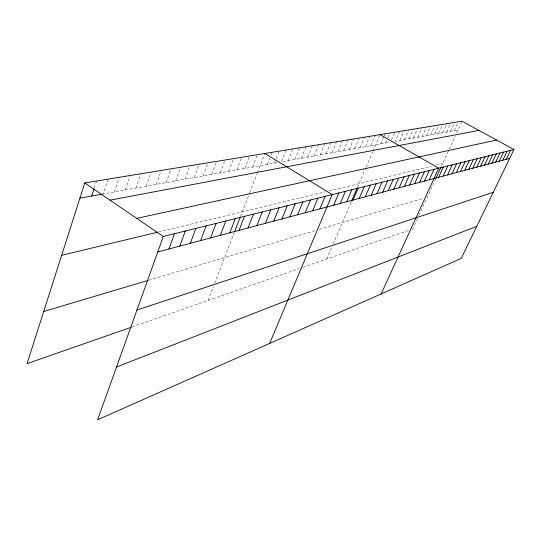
<?xml version="1.0" encoding="UTF-8"?>
<svg xmlns="http://www.w3.org/2000/svg" width="541" height="541" viewBox="0 0 541 541"><rect width="100%" height="100%" fill="white"/><g stroke="black" fill="none" stroke-linecap="round" stroke-linejoin="round"><path stroke-width="0.41" stroke-dasharray="2.71 2.03" d="M94.276 188.126L96.575 181.019M108.065 179.139L103.203 193.955L277.54 162.537M114.381 191.94L119.25 177.306M125.275 189.979L130.138 175.527M135.886 188.065L140.748 173.789M146.226 186.199L151.088 172.099M156.308 184.386L161.164 170.449M166.141 182.615L170.99 168.839M175.737 180.883L180.572 167.27M185.096 179.199L189.925 165.742M194.233 177.549L199.054 164.248M203.152 175.94L207.96 162.787M211.869 174.371L216.664 161.367M220.376 172.836L225.164 159.974M228.701 171.341L233.469 158.614M236.83 169.874L241.59 157.282M244.775 168.44L249.523 155.984M252.552 167.041L257.286 154.719M208.035 300.444L213.492 286.324M214.655 283.322L234.273 232.589M240.529 216.434L249.381 193.536M249.678 192.765L257.151 173.451M257.448 172.674L264.874 153.475M267.382 164.369L269.736 158.33M270.913 155.314L272.082 152.291M274.456 163.091L275.924 159.358M276.214 158.608L279.142 151.142M286.061 150.006L281.388 161.847L390.46 142.188M288.177 160.623L292.83 148.897M294.831 159.419L299.471 147.815M301.351 158.249L305.969 146.746M307.741 157.093L312.346 145.705M314.01 155.964L318.595 144.684M320.157 154.854L324.728 143.683M326.182 153.772L330.74 142.696M332.1 152.704L336.637 141.728M337.902 151.663L342.419 140.782M343.596 150.635L348.1 139.855M349.188 149.627L353.672 138.942M354.68 148.64L359.143 138.05M360.069 147.666L364.512 137.171M365.358 146.712L369.787 136.305M370.558 145.772L374.967 135.46M326.69 259.024L331.863 246.966M333.168 243.923L351.116 202.091M357.351 187.538L365.804 167.838M366.135 167.074L372.695 151.778M373.026 151.013L380.053 134.628M380.681 143.953L383.806 136.704M384.117 135.98L385.057 133.81M385.611 143.061L387.62 138.422M387.958 137.644L389.966 133.005M391.461 139.889L394.795 132.214M399.542 131.436L395.228 141.329L458.058 130.009M399.907 140.484L404.201 130.672M404.512 139.659L408.793 129.921M409.043 138.841L413.304 129.184M413.5 138.036L417.74 128.46M417.875 137.245L422.102 127.744M422.19 136.474L426.389 127.04M426.43 135.71L430.616 126.351M430.602 134.952L434.768 125.668M434.714 134.215L438.859 124.998M438.758 133.485L442.883 124.342M442.734 132.768L446.846 123.693M446.656 132.065L450.748 123.057M450.511 131.368L454.589 122.428M454.312 130.685L458.376 121.806M417.463 218.503L412.641 229.012L410.288 229.837M418.856 215.474L435.424 179.355M441.287 166.567L448.78 150.229M449.125 149.485L455.299 136.021M456.678 133.018L462.095 121.198M132.051 326.967L299.301 268.579M302.845 267.342L408.712 230.385M148.856 280.164L315.241 230.574M319.251 229.384L423.366 198.358M158.27 232.035L325.1 191.859M328.962 190.932L431.069 166.344M436.54 165.025L442.673 163.551"/><path stroke-width="0.81" d="M513.95 149.532L163.301 236.491L97.596 419.802L461.23 258.402L513.95 149.532L462.095 121.198L84.768 182.953L27.05 363.626L131.267 327.244M91.713 196.025L94.019 188.917M168.92 248.988L174.452 233.726M179.774 246.108L185.299 231.041M190.331 243.301L195.842 228.424M200.603 240.569L206.101 225.881M210.605 237.912L216.082 223.406M220.336 235.321L225.807 220.992M229.817 232.806L235.267 218.645M234.571 231.832L240.224 217.205M239.054 230.351L244.491 216.359M248.062 227.957L253.472 214.128M256.84 225.624L262.236 211.957M265.401 223.345L270.777 209.84M273.76 221.127L279.109 207.771M281.908 218.956L287.244 205.756M289.868 216.846L295.176 203.788M297.638 214.777L302.926 201.867M305.225 212.762L310.493 199.987M312.644 210.787L317.892 198.155M319.893 208.867L325.114 196.363M269.648 343.434L332.174 194.611L264.874 153.475M333.702 205.195L338.876 192.948M340.282 203.443L345.435 191.325M346.727 201.732L351.853 189.729M351.44 201.326L357.026 188.309M353.036 200.055L358.135 188.173M359.21 198.412L364.289 186.645M365.263 196.802L370.321 185.15M371.194 195.227L376.225 183.69M377.003 193.685L382.014 182.249M382.697 192.17L387.681 180.843M388.282 190.689L393.239 179.47M393.753 189.235L398.69 178.117M399.123 187.808L404.032 176.792M404.391 186.408L409.273 175.487M409.551 185.036L414.413 174.216M414.622 183.683L419.458 172.964M419.6 182.364L424.415 171.734M424.482 181.066L429.27 170.53M429.277 179.795L434.044 169.347M381.128 293.959L438.724 168.183L380.053 134.628M435.769 178.604L440.942 167.325M438.609 177.313L443.322 167.047M443.147 176.102L447.847 165.925M447.61 174.919L452.283 164.822M451.992 173.756L456.645 163.74M456.3 172.606L460.925 162.679M460.533 171.483L465.138 161.637M464.699 170.374L469.277 160.609M468.79 169.292L473.348 159.602M472.814 168.217L477.345 158.608M476.77 167.169L481.28 157.634M480.665 166.134L485.149 156.674M484.493 165.113L488.956 155.727M488.259 164.112L492.702 154.8M491.965 163.132L496.388 153.887M495.61 162.158L500.012 152.988M499.201 161.204L503.576 152.102M502.738 160.264L507.093 151.23M506.214 159.345L510.548 150.371M116.511 367.028L476.777 226.3M136.941 310.027L493.23 192.319M43.699 311.501L148.072 280.4M157.756 251.957L509.636 158.432M61.654 255.298L157.485 232.224M136.704 218.361L496.591 140.045M110.012 200.163L478.961 130.415M79.912 198.148L102.377 194.104M84.768 182.953L163.301 236.491"/></g></svg>
